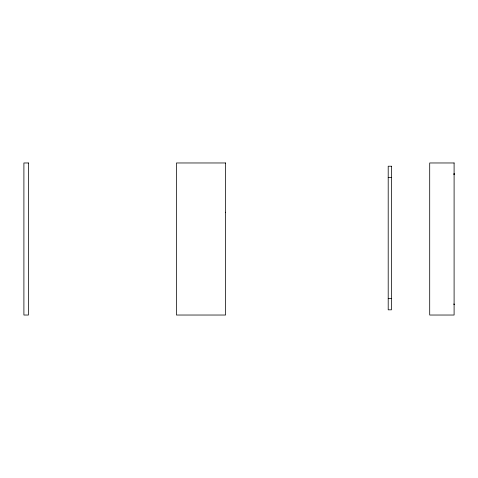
<?xml version="1.0" encoding="UTF-8"?>
<svg xmlns="http://www.w3.org/2000/svg" width="478" height="478" viewBox="0 0 478 478"><rect width="100%" height="100%" fill="white"/><g stroke="black" fill="none" stroke-linecap="round" stroke-linejoin="round"><path stroke-width="0.72" d="M225.568 212.638L225.568 212.22M454.1 173.568L454.1 174.643M454.052 174.374L454.052 173.843M388.202 177.511L391.458 177.511M388.202 298.499L391.458 298.499M28.453 162.968L23.9 162.968L23.9 315.032L28.453 315.032L28.453 162.968M225.568 162.968L176.454 162.968L176.454 315.032L225.568 315.032L225.568 162.968M454.1 162.968L429.704 162.968L429.704 315.032L454.1 315.032L454.1 162.968M391.458 166.219L388.202 166.219L388.202 309.822L391.458 309.828L391.458 166.225M454.1 304.378L453.969 304.056L454.1 304.378"/></g></svg>
